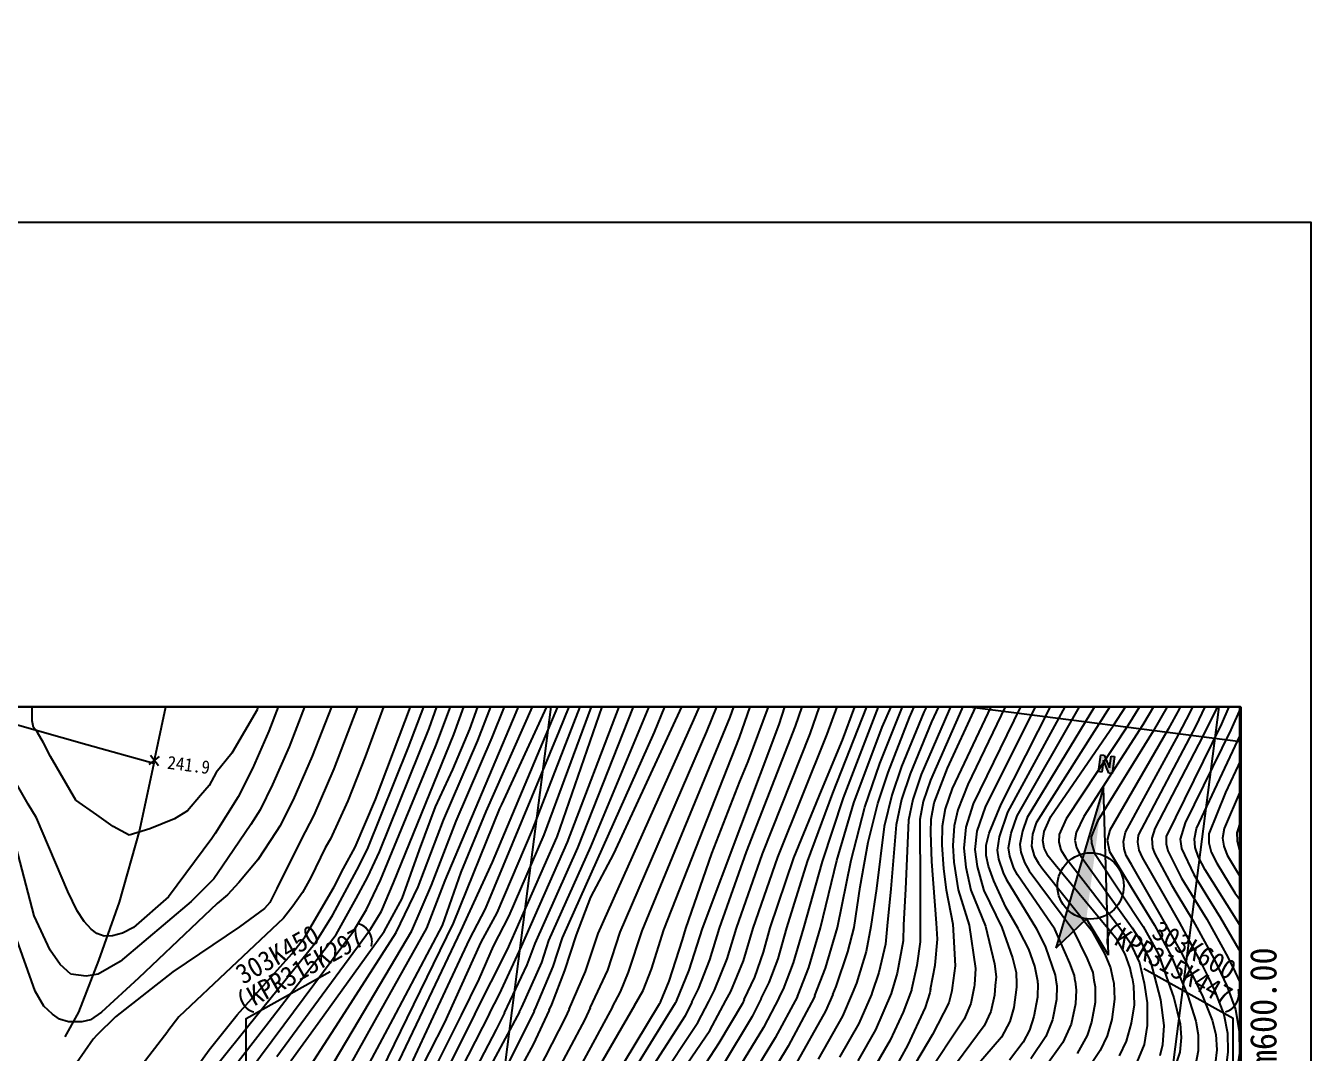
# Model space of a CAD drawing. Header units: millimetres. Extents: x 5094 to 5890, y 1103 to 1807.
# Drawn here: x 5695.9 to 5889.9, y 1493.7 to 1648.8 of the extents above; entities that cross this region are included whole.
import ezdxf
from ezdxf.enums import TextEntityAlignment as Align
from ezdxf.xclip import XClip

# ---------------------------------------------------------------- set-up
doc = ezdxf.new("R2010")
doc.units = ezdxf.units.MM
doc.header["$LTSCALE"] = 10
doc.header["$MEASUREMENT"] = 0
doc.header["$XCLIPFRAME"] = 2
doc.linetypes.add('A-CENTR01', pattern=[2, 1.25, -0.25, 0.25, -0.25])
doc.layers.add('TN-MACL', color=6, linetype='A-CENTR01')
doc.layers.add('TZ-BASE', color=253, linetype='Continuous')
doc.layers.add('TX-PAPR', color=2, linetype='Continuous', plot=False)
doc.styles.add('GR', font='GulimChe.ttf')
doc.styles.add('HANA', font='GulimChe.ttf')
doc.styles.get("Standard").update_dxf_attribs({"font": 'GulimChe.ttf'})

# ---------------------------------------------------------------- blocks, each defined once
blk = doc.blocks.new('JD-GGKLGFKGFK34FGKL')
at = {"layer": 'TZ-BASE'}
for p, q in [((563.87, -175), (609.2, 177.81)), ((80, 149.42), (700, 69.75)), ((598.49, 54.58, 219), (620.5, 112.49, 219)), ((600.02, 53.73, 218), (623.05, 111.93, 218)), ((611.58, 71.2, 216), (627.9, 110.17, 216)), ((664.69, -175), (700, 99.79)), ((663.09, 98.15, 199), (652.25, 74.2, 199)), ((645.96, 71.92, 202), (656.56, 96.33, 202)), ((664.38, 96.94, 198), (653.41, 72.73, 198)), ((623.02, 73.43, 212), (630.68, 94.69, 212)), ((650.05, 73.4, 200), (659.7, 94.11, 200)), ((594.97, 55.7, 221), (608.24, 91.79, 221)), ((624.44, 70.39, 211), (632.11, 92.33, 211)), ((664.47, 92.55, 197), (655.94, 74.28, 197)), ((666.02, 91.88, 196), (657.96, 74.72, 196)), ((568.87, 90.32, 238), (559.93, 67.57, 238)), ((571.66, 87.73, 237), (563.21, 65.64, 237)), ((630.4, 72.36, 209), (635.73, 88.29, 209)), ((632.89, 72.08, 208), (638.48, 88.25, 208)), ((655.79, 65.74, 195), (666.4, 88.55, 195)), ((559, 85.97, 240), (553.4, 71.32, 240)), ((575, 86.68, 236), (567.92, 67.45, 236)), ((635.06, 70.94, 207), (640.81, 86.99, 207)), ((637.66, 70.9, 206), (643.3, 86.18, 206)), ((667.47, 85.91, 194), (656.52, 62.7, 194)), ((562.48, 84.5, 239), (556.45, 68.97, 239)), ((590.74, 74.17, 227), (594.33, 83.46, 227)), ((639.94, 69.98, 205), (645.68, 85.12, 205)), ((669.07, 84.42, 193), (658.87, 63.3, 193)), ((596.93, 55.39, 220), (606.3, 82.46, 220)), ((597.22, 71.28, 223), (601.55, 82.18, 223)), ((602, 53.87, 217), (613.94, 82.53, 217)), ((605.46, 52.79, 215), (619.26, 82.67, 215)), ((638.5, 61.99, 204), (646.3, 81.78, 204)), ((670.64, 82.86, 192), (659.67, 60.37, 192)), ((536.07, 66.52, 235.56), (539, 80.3, 235.56)), ((577.58, 71.72, 233), (580.7, 80.3, 233)), ((581.3, 70.81, 231), (584.55, 79.77, 231)), ((583.75, 71.64, 230), (586.85, 80.57, 230)), ((617.52, 73.02, 214), (620.84, 80.61, 214)), ((619.48, 71.3, 213), (622.93, 79.57, 213)), ((671.87, 80.63, 191), (661.49, 59.85, 191)), ((698.64, 80.44, 178), (696.37, 74.67, 178)), ((569.51, 61.03, 235), (576.36, 79.27, 235)), ((574.46, 68.91, 234), (577.84, 77.84, 234)), ((584.94, 69.9, 229), (588.22, 78.49, 229)), ((587.12, 70.35, 228), (590.41, 78.68, 228)), ((663.91, 60.31, 190), (673.46, 79.15, 190)), ((692.25, 78.04, 181), (690.77, 74.65, 181)), ((692.49, 74.25, 180), (694.13, 78.11, 180)), ((699.94, 78.94, 177), (697.16, 72.46, 177)), ((517.71, 72.89, 241), (517.68, 76.12, 241)), ((552.15, 76.82, 241), (551.66, 74.54, 241)), ((578.58, 69.13, 232), (581.49, 76.74, 232)), ((587.13, 51.58, 224), (597.83, 76.9, 224)), ((593.19, 56.42, 222), (601.34, 77.44, 222)), ((640.1, 61.29, 203), (645.73, 75.83, 203)), ((674.66, 77.11, 189), (664.88, 59.12, 189)), ((666.3, 58.55, 188), (676.18, 75.81, 188)), ((679.16, 76.94, 187), (667.83, 58.28, 187)), ((680.89, 72.3, 185), (683.36, 76.04, 185)), ((685.97, 76.91, 184), (683.06, 72.22, 184)), ((687.53, 76.08, 183), (685.3, 72.31, 183)), ((695.13, 75.99, 179), (693.3, 72.15, 179)), ((551.66, 74.54, 241), (547.81, 68.02, 241)), ((580.02, 48.8, 227), (590.74, 74.17, 227)), ((586.17, 59.21, 226), (593.35, 75.32, 226)), ((588.58, 60.26, 225), (595.6, 75.5, 225)), ((625.72, 66.75, 210), (628.87, 75.22, 210)), ((645.6, 66.46, 201), (649.08, 75.14, 201)), ((652.25, 74.2, 199), (648.85, 65.98, 199)), ((655.94, 74.28, 197), (651.84, 64.78, 197)), ((657.96, 74.72, 196), (653.23, 63.92, 196)), ((680.35, 75.04, 186), (669.16, 57.51, 186)), ((689.02, 75.12, 182), (686.83, 71.34, 182)), ((690.77, 74.65, 181), (689.1, 71.64, 181)), ((690.64, 70.76, 180), (692.49, 74.25, 180)), ((696.37, 74.67, 178), (694.35, 70.58, 178)), ((700, 74.8, 176), (698.55, 71.52, 176)), ((514.41, 72.58, 231.92), (525.93, 69.31, 231.92)), ((517.91, 71.86, 241), (517.71, 72.89, 241)), ((518.48, 71.12, 241), (517.91, 71.86, 241)), ((603.1, 40.78, 214), (617.52, 73.02, 214)), ((609.71, 41.17, 212), (623.02, 73.43, 212)), ((618.86, 41.56, 209), (630.4, 72.36, 209)), ((625.46, 53.12, 208), (632.89, 72.08, 208)), ((641.69, 60.49, 202), (645.96, 71.92, 202)), ((646.83, 65.1, 200), (650.05, 73.4, 200)), ((653.41, 72.73, 198), (650.15, 64.87, 198)), ((671.41, 58.45, 185), (680.89, 72.3, 185)), ((683.06, 72.22, 184), (673.7, 58.1, 184)), ((685.3, 72.31, 183), (676.38, 58.47, 183)), ((693.3, 72.15, 179), (684.59, 55.63, 179)), ((697.16, 72.46, 177), (688.8, 55.43, 177)), ((519.4, 69.55, 241), (518.48, 71.12, 241)), ((553.4, 71.32, 240), (550.96, 65.69, 240)), ((570.11, 53.12, 233), (577.58, 71.72, 233)), ((572.21, 48.45, 231), (581.3, 70.81, 231)), ((579.76, 57.88, 229), (584.94, 69.9, 229)), ((581.16, 65.56, 230), (583.75, 71.64, 230)), ((581.66, 57.77, 228), (587.12, 70.35, 228)), ((586.08, 44.5, 223), (597.22, 71.28, 223)), ((597.72, 40.15, 216), (611.58, 71.2, 216)), ((606.4, 40.98, 213), (619.48, 71.3, 213)), ((613.01, 41.36, 211), (624.44, 70.39, 211)), ((627.87, 52.81, 207), (635.06, 70.94, 207)), ((630.21, 52.33, 206), (637.66, 70.9, 206)), ((636.77, 62.38, 205), (639.94, 69.98, 205)), ((686.83, 71.34, 182), (678.45, 57.75, 182)), ((689.1, 71.64, 181), (680.28, 56.41, 181)), ((682.65, 56.1, 180), (690.64, 70.76, 180)), ((694.35, 70.58, 178), (687.08, 56.63, 178)), ((698.55, 71.52, 176), (691.69, 57.47, 176)), ((693.39, 56.65, 175), (700, 70.8, 175)), ((520.47, 67.52, 241), (519.4, 69.55, 241)), ((525.93, 69.31, 231.92), (536.07, 66.52, 231.92)), ((547.81, 68.02, 241), (545.43, 65.1, 241)), ((556.45, 68.97, 239), (553.97, 63.28, 239)), ((568.27, 53.54, 234), (574.46, 68.91, 234)), ((570.23, 48.86, 232), (578.58, 69.13, 232)), ((517.08, 60.3, 240), (513.6, 66.4, 240)), ((524.3, 60.91, 241), (520.47, 67.52, 241)), ((536.07, 66.52, 231.92), (533.88, 56.38, 231.92)), ((535.34, 66.31, 241.92), (536.92, 67.53, 241.92)), ((535.52, 67.71, 241.92), (536.74, 66.13, 241.92)), ((559.93, 67.57, 238), (557.08, 60.98, 238)), ((567.92, 67.45, 236), (565.3, 60.81, 236)), ((624.49, 63.74, 210), (625.72, 66.75, 210)), ((643.34, 59.87, 201), (645.6, 66.46, 201)), ((648.85, 65.98, 199), (647.39, 61.68, 199)), ((678.59, 65.22), (678.92, 67.77)), ((678.92, 67.77), (679.44, 67.71)), ((679.34, 66.96), (679.11, 65.15)), ((680.13, 65.01), (679.34, 66.96)), ((679.44, 67.71), (680.24, 65.8)), ((680.24, 65.8), (680.48, 67.57)), ((680.48, 67.57), (681, 67.5)), ((681, 67.5), (680.67, 64.94)), ((700, 66.92, 174), (697.74, 62.08, 174)), ((545.43, 65.1, 241), (544.4, 63.11, 241)), ((550.96, 65.69, 240), (548.79, 61.42, 240)), ((563.21, 65.64, 237), (560.18, 58.64, 237)), ((578.54, 59.89, 230), (581.16, 65.56, 230)), ((645.29, 60.42, 200), (646.83, 65.1, 200)), ((650.15, 64.87, 198), (648.88, 61.03, 198)), ((651.84, 64.78, 197), (650.55, 61, 197)), ((653.81, 60.51, 195), (655.79, 65.74, 195)), ((679.11, 65.15), (678.59, 65.22)), ((680.67, 64.94), (680.13, 65.01)), ((544.4, 63.11, 241), (543.07, 61.64, 241)), ((553.97, 63.28, 239), (552.07, 59.48, 239)), ((620.27, 52.86, 210), (624.49, 63.74, 210)), ((632.63, 52.2, 205), (636.77, 62.38, 205)), ((653.23, 63.92, 196), (652.14, 60.69, 196)), ((656.52, 62.7, 194), (655.47, 59.6, 194)), ((658.87, 63.3, 193), (657.36, 59.45, 193)), ((679.34, 62.84), (672.14, 38.57)), ((680.08, 37.54), (679.34, 62.84)), ((697.74, 62.08, 174), (695.24, 55.82, 174)), ((700, 62.37, 173), (697.53, 56.65, 173)), ((518, 43.45, 239), (513.44, 60.8, 239)), ((518.33, 58.24, 240), (517.08, 60.3, 240)), ((527.47, 58.72, 241), (524.3, 60.91, 241)), ((543.07, 61.64, 241), (541.13, 59.3, 241)), ((548.79, 61.42, 240), (545.32, 55.89, 240)), ((557.08, 60.98, 238), (555.06, 56.99, 238)), ((565.3, 60.81, 236), (562.72, 55.08, 236)), ((566.41, 53.83, 235), (569.51, 61.03, 235)), ((588.28, 59.65, 225), (588.58, 60.26, 225)), ((634.7, 51.64, 204), (638.5, 61.99, 204)), ((636.92, 51.67, 203), (640.1, 61.29, 203)), ((639.12, 51.79, 202), (641.69, 60.49, 202)), ((643.82, 54.6, 200), (645.29, 60.42, 200)), ((647.39, 61.68, 199), (646.24, 56.93, 199)), ((648.88, 61.03, 198), (648.07, 57.21, 198)), ((650.55, 61, 197), (649.92, 57.92, 197)), ((652.14, 60.69, 196), (651.63, 57.99, 196)), ((653.34, 58.06, 195), (653.81, 60.51, 195)), ((659.67, 60.37, 192), (658.55, 56.83, 192)), ((662.09, 55.95, 190), (663.91, 60.31, 190)), ((523.08, 47.11, 240), (518.33, 58.24, 240)), ((529.91, 56.96, 241), (527.47, 58.72, 241)), ((541.13, 59.3, 241), (539.19, 58.11, 241)), ((552.07, 59.48, 239), (550.7, 57.24, 239)), ((560.18, 58.64, 237), (558.22, 54.9, 237)), ((576.15, 53.42, 230), (578.54, 59.89, 230)), ((581.27, 42.37, 225), (588.28, 59.65, 225)), ((582.42, 50.06, 226), (586.17, 59.21, 226)), ((641.26, 51.84, 201), (643.34, 59.87, 201)), ((655.47, 59.6, 194), (655.01, 57, 194)), ((657.36, 59.45, 193), (656.79, 57.04, 193)), ((661.49, 59.85, 191), (660.25, 56.22, 191)), ((664.88, 59.12, 189), (663.59, 55.4, 189)), ((665.4, 55.92, 188), (666.3, 58.55, 188)), ((667.83, 58.28, 187), (667.12, 56.26, 187)), ((670.37, 56.19, 185), (671.41, 58.45, 185)), ((676.38, 58.47, 183), (675.23, 56.03, 183)), ((532.31, 55.65, 241), (529.91, 56.96, 241)), ((533.88, 56.38, 231.92), (530.81, 45.5, 231.92)), ((535.43, 56.59, 241), (532.31, 55.65, 241)), ((539.19, 58.11, 241), (535.43, 56.59, 241)), ((550.7, 57.24, 239), (546.39, 50.95, 239)), ((555.06, 56.99, 238), (554.5, 56.13, 238)), ((575.93, 47.81, 229), (579.76, 57.88, 229)), ((577.95, 48.11, 228), (581.66, 57.77, 228)), ((587.84, 43.9, 222), (593.19, 56.42, 222)), ((646.24, 56.93, 199), (645.1, 47.57, 199)), ((648.07, 57.21, 198), (647.28, 47.54, 198)), ((649.92, 57.92, 197), (649.49, 47.5, 197)), ((651.63, 57.99, 196), (651.68, 47.46, 196)), ((653.27, 56.05, 195), (653.34, 58.06, 195)), ((655.01, 57, 194), (654.95, 54.15, 194)), ((656.79, 57.04, 193), (656.6, 54.07, 193)), ((658.55, 56.83, 192), (658.26, 53.66, 192)), ((669.16, 57.51, 186), (668.63, 55.78, 186)), ((673.7, 58.1, 184), (672.68, 55.71, 184)), ((678.45, 57.75, 182), (677.49, 55.37, 182)), ((680.28, 56.41, 181), (679.9, 54.9, 181)), ((687.08, 56.63, 178), (686.65, 55.2, 178)), ((691.69, 57.47, 176), (690.91, 55.02, 176)), ((693.08, 55.09, 175), (693.39, 56.65, 175)), ((697.53, 56.65, 173), (697.32, 55.2, 173)), ((700, 57.67, 172), (699.46, 55.97, 172)), ((544.78, 55.15, 240), (538.28, 46.31, 240)), ((545.32, 55.89, 240), (544.78, 55.15, 240)), ((554.5, 56.13, 238), (551.73, 51.92, 238)), ((558.22, 54.9, 237), (554.61, 47.56, 237)), ((562.72, 55.08, 236), (561.9, 53.7, 236)), ((589.43, 38.37, 220), (596.88, 55.26, 220)), ((589.65, 43.44, 221), (594.97, 55.7, 221)), ((591.5, 38.82, 219), (598.49, 54.58, 219)), ((596.88, 55.26, 220), (596.93, 55.39, 220)), ((642.64, 47.81, 200), (643.82, 54.6, 200)), ((653.46, 51.66, 195), (653.27, 56.05, 195)), ((660.25, 56.22, 191), (659.92, 53.45, 191)), ((661.66, 54.1, 190), (662.09, 55.95, 190)), ((663.59, 55.4, 189), (663.31, 53.36, 189)), ((665.02, 53.74, 188), (665.4, 55.92, 188)), ((667.12, 56.26, 187), (666.73, 54.21, 187)), ((668.63, 55.78, 186), (668.46, 53.97, 186)), ((670.17, 54.83, 185), (670.37, 56.19, 185)), ((670.38, 53.65, 185), (670.17, 54.83, 185)), ((672.68, 55.71, 184), (672.62, 54.56, 184)), ((672.62, 54.56, 184), (672.93, 53.43, 184)), ((675.23, 56.03, 183), (675.03, 54.86, 183)), ((675.03, 54.86, 183), (675.28, 53.71, 183)), ((677.49, 55.37, 182), (677.53, 54.44, 182)), ((677.53, 54.44, 182), (678, 52.93, 182)), ((679.9, 54.9, 181), (680.27, 53.18, 181)), ((682.36, 54.66, 180), (682.65, 56.1, 180)), ((682.46, 53.57, 180), (682.36, 54.66, 180)), ((684.59, 55.63, 179), (684.5, 54.56, 179)), ((684.5, 54.56, 179), (684.66, 53.35, 179)), ((686.65, 55.2, 178), (686.72, 53.74, 178)), ((688.8, 55.43, 177), (688.79, 54.32, 177)), ((688.79, 54.32, 177), (689.07, 53.28, 177)), ((690.91, 55.02, 176), (691.12, 53.6, 176)), ((693.2, 53.77, 175), (693.08, 55.09, 175)), ((695.24, 55.82, 174), (695.24, 54.47, 174)), ((695.24, 54.47, 174), (695.58, 53.08, 174)), ((697.32, 55.2, 173), (697.49, 53.95, 173)), ((699.46, 55.97, 172), (699.49, 54.78, 172)), ((699.49, 54.78, 172), (699.84, 53.52, 172)), ((561.9, 53.7, 236), (559.74, 49.24, 236)), ((564.67, 50.58, 235), (566.41, 53.83, 235)), ((566.69, 50.33, 234), (568.27, 53.54, 234)), ((568.36, 49.35, 233), (570.11, 53.12, 233)), ((573.5, 46.05, 230), (576.15, 53.42, 230)), ((593.57, 39.26, 218), (600.02, 53.73, 218)), ((595.65, 39.71, 217), (602, 53.87, 217)), ((602.01, 46.29, 215), (605.46, 52.79, 215)), ((616.32, 41.55, 210), (620.27, 52.86, 210)), ((621.41, 41.58, 208), (625.46, 53.12, 208)), ((623.95, 41.59, 207), (627.87, 52.81, 207)), ((654.95, 54.15, 194), (655.21, 50.55, 194)), ((656.6, 54.07, 193), (656.78, 51.56, 193)), ((658.26, 53.66, 192), (658.58, 50.79, 192)), ((659.92, 53.45, 191), (660.26, 50.9, 191)), ((661.64, 52.55, 190), (661.66, 54.1, 190)), ((661.98, 50.95, 190), (661.64, 52.55, 190)), ((663.31, 53.36, 189), (663.5, 52.01, 189)), ((665.2, 52.48, 188), (665.02, 53.74, 188)), ((665.83, 50.65, 188), (665.2, 52.48, 188)), ((666.73, 54.21, 187), (666.86, 53.06, 187)), ((666.86, 53.06, 187), (667.4, 51.49, 187)), ((668.46, 53.97, 186), (668.88, 52.49, 186)), ((668.88, 52.49, 186), (669.55, 51.41, 186)), ((670.99, 52.47, 185), (670.38, 53.65, 185)), ((672.03, 51.17, 185), (670.99, 52.47, 185)), ((672.93, 53.43, 184), (673.65, 52.21, 184)), ((675.28, 53.71, 183), (675.9, 52.47, 183)), ((675.9, 52.47, 183), (679.84, 46.98, 183)), ((678, 52.93, 182), (681.97, 46.94, 182)), ((680.27, 53.18, 181), (684.08, 46.9, 181)), ((682.79, 52.57, 180), (682.46, 53.57, 180)), ((683.57, 51.19, 180), (682.79, 52.57, 180)), ((684.66, 53.35, 179), (685.17, 52.28, 179)), ((686.72, 53.74, 178), (687.1, 52.81, 178)), ((687.1, 52.81, 178), (689.6, 48.12, 178)), ((689.07, 53.28, 177), (691.13, 49.16, 177)), ((691.12, 53.6, 176), (692.96, 49.69, 176)), ((693.66, 52.33, 175), (693.2, 53.77, 175)), ((695.58, 53.08, 174), (696.43, 51.39, 174)), ((697.49, 53.95, 173), (698.03, 52.62, 173)), ((698.03, 52.62, 173), (699.49, 50.08, 173)), ((699.84, 53.52, 172), (700, 53.24, 172)), ((546.39, 50.95, 239), (545.09, 49.03, 239)), ((551.73, 51.92, 238), (548.89, 48.48, 238)), ((563.24, 47.83, 235), (564.67, 50.58, 235)), ((582.39, 41.12, 224), (587.13, 51.58, 224)), ((626.5, 41.6, 206), (630.21, 52.33, 206)), ((629.04, 41.62, 205), (632.63, 52.2, 205)), ((631.58, 41.63, 204), (634.7, 51.64, 204)), ((634.12, 41.65, 203), (636.92, 51.67, 203)), ((636.66, 41.67, 202), (639.12, 51.79, 202)), ((639.2, 41.68, 201), (641.26, 51.84, 201)), ((654.13, 42.37, 195), (653.46, 51.66, 195)), ((655.21, 50.55, 194), (655.6, 47.39, 194)), ((656.78, 51.56, 193), (657.4, 47.36, 193)), ((658.58, 50.79, 192), (659.33, 47.33, 192)), ((660.26, 50.9, 191), (661.26, 47.41, 191)), ((662.8, 48.74, 190), (661.98, 50.95, 190)), ((663.5, 52.01, 189), (664.21, 49.93, 189)), ((666.37, 49.66, 188), (665.83, 50.65, 188)), ((667.4, 51.49, 187), (668.15, 50.23, 187)), ((669.55, 51.41, 186), (670.21, 50.5, 186)), ((670.21, 50.5, 186), (677.51, 41.31, 186)), ((680.27, 41.25, 185), (672.03, 51.17, 185)), ((673.65, 52.21, 184), (677.66, 47.01, 184)), ((688.7, 42.27, 180), (683.57, 51.19, 180)), ((685.17, 52.28, 179), (688.29, 46.83, 179)), ((694.71, 50.38, 175), (693.66, 52.33, 175)), ((696.43, 51.39, 174), (699.16, 46.95, 174)), ((545.09, 49.03, 239), (541.7, 45.63, 239)), ((559.74, 49.24, 236), (558.47, 47, 236)), ((563.07, 43.59, 234), (566.69, 50.33, 234)), ((566.58, 46.08, 233), (568.36, 49.35, 233)), ((568.15, 44.41, 232), (570.23, 48.86, 232)), ((577.22, 41.61, 227), (580.02, 48.8, 227)), ((579.62, 42.02, 226), (582.42, 50.06, 226)), ((664.63, 44.74, 190), (662.8, 48.74, 190)), ((664.21, 49.93, 189), (664.67, 48.98, 189)), ((664.67, 48.98, 189), (669.21, 41.5, 189)), ((671.98, 41.43, 188), (666.37, 49.66, 188)), ((668.15, 50.23, 187), (674.74, 41.37, 187)), ((691.13, 49.16, 177), (692.59, 46.76, 177)), ((692.96, 49.69, 176), (694.79, 46.74, 176)), ((699.1, 43.34, 175), (694.71, 50.38, 175)), ((699.49, 50.08, 173), (700, 49.3, 173)), ((524.5, 44.2, 240), (523.08, 47.11, 240)), ((547.18, 46.61, 238), (545.62, 45.31, 238)), ((548.89, 48.48, 238), (547.18, 46.61, 238)), ((554.61, 47.56, 237), (553.55, 45.49, 237)), ((558.47, 47, 236), (557.03, 44.92, 236)), ((558.86, 40.36, 235), (563.24, 47.83, 235)), ((570.39, 44.18, 231), (572.21, 48.45, 231)), ((572.63, 40.94, 229), (575.93, 47.81, 229)), ((575, 41.17, 228), (577.95, 48.11, 228)), ((641.74, 41.7, 200), (642.64, 47.81, 200)), ((645.1, 47.57, 199), (644.22, 41.83, 199)), ((647.28, 47.54, 198), (646.7, 41.97, 198)), ((649.49, 47.5, 197), (649.18, 42.1, 197)), ((651.68, 47.46, 196), (651.66, 42.23, 196)), ((655.6, 47.39, 194), (656.6, 42.21, 194)), ((657.4, 47.36, 193), (659.06, 42.04, 193)), ((659.33, 47.33, 192), (661.52, 41.88, 192)), ((661.26, 47.41, 191), (661.3, 47.29, 191)), ((661.3, 47.29, 191), (663.99, 41.72, 191)), ((677.66, 47.01, 184), (681.96, 41.45, 184)), ((679.84, 46.98, 183), (683.65, 41.66, 183)), ((681.97, 46.94, 182), (685.33, 41.86, 182)), ((684.08, 46.9, 181), (687.02, 42.07, 181)), ((688.29, 46.83, 179), (690.78, 42.49, 179)), ((689.6, 48.12, 178), (690.4, 46.8, 178)), ((690.4, 46.8, 178), (692.85, 42.71, 178)), ((692.59, 46.76, 177), (694.93, 42.93, 177)), ((694.79, 46.74, 176), (697, 43.15, 176)), ((699.16, 46.95, 174), (700, 45.78, 174)), ((530.81, 45.5, 231.92), (527.68, 36.7, 231.92)), ((541.7, 45.63, 239), (530.98, 36.56, 239)), ((538.28, 46.31, 240), (533, 41.72, 240)), ((545.62, 45.31, 238), (533.72, 34.05, 238)), ((553.55, 45.49, 237), (552.74, 44.57, 237)), ((557.03, 44.92, 236), (555.61, 43.12, 236)), ((563.57, 40.64, 233), (566.58, 46.08, 233)), ((570.82, 41.09, 230), (573.5, 46.05, 230)), ((599.8, 40.59, 215), (602.01, 46.29, 215)), ((666.45, 41.56, 190), (664.63, 44.74, 190)), ((520.39, 38.28, 239), (518, 43.45, 239)), ((525.52, 42.61, 240), (524.5, 44.2, 240)), ((555.61, 43.12, 236), (539.82, 28.22, 236)), ((552.74, 44.57, 237), (548.96, 41.82, 237)), ((560.48, 39.5, 234), (563.07, 43.59, 234)), ((566.2, 41.12, 232), (568.15, 44.41, 232)), ((568.74, 41.45, 231), (570.39, 44.18, 231)), ((583.67, 39.88, 223), (586.08, 44.5, 223)), ((585.42, 39.47, 222), (587.84, 43.9, 222)), ((587.32, 38.87, 221), (589.65, 43.44, 221)), ((676.76, 43.01), (672.14, 38.57)), ((680.08, 37.54), (676.76, 43.01)), ((692.85, 42.71, 178), (696.03, 36.91, 178)), ((694.93, 42.93, 177), (698.11, 37.21, 177)), ((697, 43.15, 176), (699.77, 38.35, 176)), ((700, 41.88, 175), (699.1, 43.34, 175)), ((526.58, 41.46, 240), (525.52, 42.61, 240)), ((527.46, 40.81, 240), (526.58, 41.46, 240)), ((528.56, 40.4, 240), (527.46, 40.81, 240)), ((531.33, 40.85, 240), (529.81, 40.42, 240)), ((533, 41.72, 240), (531.33, 40.85, 240)), ((548.96, 41.82, 237), (538.89, 35, 237)), ((555.67, 27, 232), (566.2, 41.12, 232)), ((558.22, 27.14, 231), (568.74, 41.45, 231)), ((560.84, 27.28, 230), (570.82, 41.09, 230)), ((563.94, 27.46, 229), (572.63, 40.94, 229)), ((566.94, 27.62, 228), (575, 41.17, 228)), ((569.48, 27.76, 227), (577.22, 41.61, 227)), ((572.14, 27.91, 226), (579.62, 42.02, 226)), ((574.29, 28.03, 225), (581.27, 42.37, 225)), ((576.2, 28.13, 224), (582.39, 41.12, 224)), ((601.2, 35.03, 214), (603.1, 40.78, 214)), ((604.53, 35.26, 213), (606.4, 40.98, 213)), ((607.68, 34.93, 212), (609.71, 41.17, 212)), ((611.14, 35.43, 211), (613.01, 41.36, 211)), ((615.84, 39.85, 210), (616.32, 41.55, 210)), ((616.83, 35.24, 209), (618.86, 41.56, 209)), ((619.93, 36.81, 208), (621.41, 41.58, 208)), ((622.55, 36.95, 207), (623.95, 41.59, 207)), ((625.02, 36.66, 206), (626.5, 41.6, 206)), ((628.06, 37.96, 205), (629.04, 41.62, 205)), ((630.25, 36.99, 204), (631.58, 41.63, 204)), ((632.58, 36.36, 203), (634.12, 41.65, 203)), ((634.89, 35.67, 202), (636.66, 41.67, 202)), ((637.39, 35.54, 201), (639.2, 41.68, 201)), ((640.77, 38.02, 200), (641.74, 41.7, 200)), ((644.22, 41.83, 199), (643.51, 38.09, 199)), ((646.7, 41.97, 198), (646.43, 39.19, 198)), ((649.18, 42.1, 197), (649.12, 39.7, 197)), ((651.66, 42.23, 196), (651.67, 39.51, 196)), ((654.31, 39.91, 195), (654.13, 42.37, 195)), ((656.6, 42.21, 194), (656.96, 35.91, 194)), ((659.06, 42.04, 193), (660.02, 35.51, 193)), ((661.52, 41.88, 192), (662.89, 36.19, 192)), ((663.99, 41.72, 191), (665.59, 37.13, 191)), ((666.69, 41.15, 190), (666.45, 41.56, 190)), ((668.09, 38.44, 190), (666.69, 41.15, 190)), ((669.21, 41.5, 189), (670.6, 38.73, 189)), ((674.28, 36.32, 188), (671.98, 41.43, 188)), ((674.74, 41.37, 187), (676.9, 36.99, 187)), ((677.51, 41.31, 186), (679.54, 37.68, 186)), ((681.4, 39.85, 185), (680.27, 41.25, 185)), ((681.96, 41.45, 184), (683.34, 39.47, 184)), ((683.65, 41.66, 183), (684.89, 39.78, 183)), ((685.33, 41.86, 182), (687.65, 37.67, 182)), ((687.02, 42.07, 181), (689.6, 37.34, 181)), ((691.38, 37.45, 180), (688.7, 42.27, 180)), ((690.78, 42.49, 179), (694.15, 36.23, 179)), ((518.16, 32.09, 238), (515.1, 40.58, 238)), ((529.81, 40.42, 240), (528.56, 40.4, 240)), ((550.16, 26.69, 234), (560.48, 39.5, 234)), ((552.94, 26.85, 233), (563.57, 40.64, 233)), ((556.89, 37.71, 235), (558.86, 40.36, 235)), ((578.25, 28.25, 223), (583.67, 39.88, 223)), ((580.43, 28.37, 222), (585.42, 39.47, 222)), ((585.15, 33.89, 221), (587.32, 38.87, 221)), ((588.2, 31.64, 219), (591.5, 38.82, 219)), ((592.4, 36.04, 218), (593.57, 39.26, 218)), ((594.57, 36.42, 217), (595.65, 39.71, 217)), ((596.32, 35.83, 216), (597.72, 40.15, 216)), ((598.08, 35.23, 215), (599.8, 40.59, 215)), ((613.81, 33.61, 210), (615.84, 39.85, 210)), ((646.43, 39.19, 198), (645.45, 34.92, 198)), ((649.12, 39.7, 197), (648.2, 34.8, 197)), ((651.67, 39.51, 196), (651.19, 35.96, 196)), ((653.92, 36, 195), (654.31, 39.91, 195)), ((682.6, 37.67, 185), (681.4, 39.85, 185)), ((683.34, 39.47, 184), (684.76, 36.38, 184)), ((684.89, 39.78, 183), (686.42, 36.55, 183)), ((521.92, 36.11, 239), (520.39, 38.28, 239)), ((548.64, 28.53, 235), (556.89, 37.71, 235)), ((584.48, 28.59, 220), (589.43, 38.37, 220)), ((620.66, 32.24, 207), (622.55, 36.95, 207)), ((626.73, 34.21, 205), (628.06, 37.96, 205)), ((628.92, 33.37, 204), (630.25, 36.99, 204)), ((639.02, 32.8, 200), (640.77, 38.02, 200)), ((643.51, 38.09, 199), (642.08, 33.31, 199)), ((665.59, 37.13, 191), (666.15, 34.88, 191)), ((668.98, 35.88, 190), (668.09, 38.44, 190)), ((670.6, 38.73, 189), (672.05, 34.51, 189)), ((676.9, 36.99, 187), (677.72, 34.9, 187)), ((679.54, 37.68, 186), (680.39, 35.63, 186)), ((683.39, 35.55, 185), (682.6, 37.67, 185)), ((687.65, 37.67, 182), (688.82, 34.37, 182)), ((689.6, 37.34, 181), (690.77, 34.48, 181)), ((692.74, 34.59, 180), (691.38, 37.45, 180)), ((696.03, 36.91, 178), (697.03, 34.82, 178)), ((698.11, 37.21, 177), (699.19, 34.94, 177)), ((699.77, 38.35, 176), (700, 37.86, 176)), ((523.53, 34.64, 239), (521.92, 36.11, 239)), ((527.68, 36.7, 231.92), (524.66, 28.91, 231.92)), ((530.98, 36.56, 239), (527.67, 34.64, 239)), ((538.89, 35, 237), (530.27, 28.19, 237)), ((588.94, 28.84, 218), (592.4, 36.04, 218)), ((591.59, 29.69, 217), (594.57, 36.42, 217)), ((593.73, 29.7, 216), (596.32, 35.83, 216)), ((596.09, 30.07, 215), (598.08, 35.23, 215)), ((598.71, 29.38, 214), (601.2, 35.03, 214)), ((601.88, 29.56, 213), (604.53, 35.26, 213)), ((606.45, 32, 212), (607.68, 34.93, 212)), ((609.86, 32.17, 211), (611.14, 35.43, 211)), ((614.9, 30.6, 209), (616.83, 35.24, 209)), ((618.22, 32.42, 208), (619.93, 36.81, 208)), ((623.1, 32.03, 206), (625.02, 36.66, 206)), ((631.07, 32.38, 203), (632.58, 36.36, 203)), ((633.27, 31.52, 202), (634.89, 35.67, 202)), ((635.8, 31.43, 201), (637.39, 35.54, 201)), ((645.45, 34.92, 198), (644.46, 31.91, 198)), ((651.19, 35.96, 196), (650.39, 32.35, 196)), ((653.25, 32.4, 195), (653.92, 36, 195)), ((656.96, 35.91, 194), (656.53, 32.58, 194)), ((660.02, 35.51, 193), (659.88, 33.04, 193)), ((662.89, 36.19, 192), (663.15, 34.27, 192)), ((669.44, 33.6, 190), (668.98, 35.88, 190)), ((674.96, 34.45, 188), (674.28, 36.32, 188)), ((680.39, 35.63, 186), (680.76, 33.92, 186)), ((683.66, 34.08, 185), (683.39, 35.55, 185)), ((684.76, 36.38, 184), (685.28, 34.17, 184)), ((686.42, 36.55, 183), (687.02, 34.27, 183)), ((694.15, 36.23, 179), (694.88, 34.71, 179)), ((699.19, 34.94, 177), (699.85, 33.56, 177)), ((525.83, 34.34, 239), (523.53, 34.64, 239)), ((527.67, 34.64, 239), (525.83, 34.34, 239)), ((533.72, 34.05, 238), (528.16, 28.94, 238)), ((582.45, 28.48, 221), (585.15, 33.89, 221)), ((612.48, 30.44, 210), (613.81, 33.61, 210)), ((625.13, 30.84, 205), (626.73, 34.21, 205)), ((627.71, 30.99, 204), (628.92, 33.37, 204)), ((642.08, 33.31, 199), (641.42, 31.75, 199)), ((648.2, 34.8, 197), (647.43, 32.08, 197)), ((659.88, 33.04, 193), (659.83, 32.76, 193)), ((663.15, 34.27, 192), (663.02, 32.94, 192)), ((666.15, 34.88, 191), (666.22, 33.12, 191)), ((666.22, 33.12, 191), (666.24, 32.68, 191)), ((669.44, 33.3, 190), (669.39, 31.17, 190)), ((669.44, 33.3, 190), (669.44, 33.6, 190)), ((672.05, 34.51, 189), (672.22, 33.45, 189)), ((672.22, 33.45, 189), (672.3, 32.91, 189)), ((675.05, 33.61, 188), (674.96, 34.45, 188)), ((675.05, 33.61, 188), (675.2, 32.26, 188)), ((677.72, 34.9, 187), (677.9, 33.77, 187)), ((677.9, 33.77, 187), (678.07, 32.74, 187)), ((680.76, 33.92, 186), (680.9, 33.3, 186)), ((680.9, 33.3, 186), (681.01, 30.86, 186)), ((683.66, 34.08, 185), (683.88, 32.89, 185)), ((685.28, 34.17, 184), (685.49, 33.3, 184)), ((685.49, 33.3, 184), (685.94, 30.34, 184)), ((687.02, 34.27, 183), (687.94, 30.78, 183)), ((688.82, 34.37, 182), (689.98, 31.08, 182)), ((690.77, 34.48, 181), (692.05, 31.36, 181)), ((692.74, 34.59, 180), (694.34, 31.23, 180)), ((694.88, 34.71, 179), (696.14, 32.07, 179)), ((697.03, 34.82, 178), (697.96, 32.91, 178)), ((699.85, 33.56, 177), (700, 33.16, 177)), ((519.46, 29.82, 238), (518.16, 32.09, 238)), ((586.71, 28.72, 219), (588.2, 31.64, 219)), ((605.24, 29.74, 212), (606.45, 32, 212)), ((608.57, 29.93, 211), (609.86, 32.17, 211)), ((617.22, 30.41, 208), (618.22, 32.42, 208)), ((619.78, 30.55, 207), (620.66, 32.24, 207)), ((622.38, 30.69, 206), (623.1, 32.03, 206)), ((630.42, 31.14, 203), (628.03, 26.58, 203)), ((633.15, 31.29, 202), (629.82, 25.04, 202)), ((630.42, 31.14, 203), (631.07, 32.38, 203)), ((635.69, 31.15, 201), (631.75, 23.76, 201)), ((633.15, 31.29, 202), (633.27, 31.52, 202)), ((635.8, 31.43, 201), (635.69, 31.15, 201)), ((638.48, 31.58, 200), (637.38, 29.08, 200)), ((638.48, 31.58, 200), (639.02, 32.8, 200)), ((641.42, 31.75, 199), (639.97, 28.31, 199)), ((644.35, 31.59, 198), (642.42, 27.21, 198)), ((644.46, 31.91, 198), (644.35, 31.59, 198)), ((647.32, 31.71, 197), (644.94, 26.26, 197)), ((647.43, 32.08, 197), (647.32, 31.71, 197)), ((650.35, 32.24, 196), (649.13, 28.91, 196)), ((650.39, 32.35, 196), (650.35, 32.24, 196)), ((653.14, 31.84, 195), (652.45, 29.6, 195)), ((653.25, 32.4, 195), (653.14, 31.84, 195)), ((656.47, 32.13, 194), (655.99, 30.3, 194)), ((656.53, 32.58, 194), (656.47, 32.13, 194)), ((659.83, 32.76, 193), (659.35, 30.24, 193)), ((662.88, 31.46, 192), (662.34, 29.03, 192)), ((663.02, 32.94, 192), (662.88, 31.46, 192)), ((666.24, 32.68, 191), (665.8, 29.61, 191)), ((669.39, 31.17, 190), (668.85, 28.26, 190)), ((672.3, 32.91, 189), (672.26, 30.81, 189)), ((675.2, 32.26, 188), (675.11, 30.18, 188)), ((678.07, 32.74, 187), (678.07, 30.37, 187)), ((683.88, 32.89, 185), (683.96, 30.02, 185)), ((689.98, 31.08, 182), (690.9, 27.13, 182)), ((692.05, 31.36, 181), (693.26, 27.56, 181)), ((694.34, 31.23, 180), (695.72, 27.73, 180)), ((696.14, 32.07, 179), (697.48, 28.56, 179)), ((697.96, 32.91, 178), (699.28, 29.34, 178)), ((520.76, 28.62, 238), (519.46, 29.82, 238)), ((591.2, 28.96, 217), (591.59, 29.69, 217)), ((608.57, 29.93, 211), (592.05, 1.32, 211)), ((595.69, 29.21, 215), (593.29, 24.05, 215)), ((593.43, 29.09, 216), (593.73, 29.7, 216)), ((595.69, 29.21, 215), (596.09, 30.07, 215)), ((612.29, 30.13, 210), (596.77, 4.5, 210)), ((614.69, 30.27, 209), (597.96, 3.15, 209)), ((598.71, 29.38, 214), (598.12, 28.05, 214)), ((605.24, 29.74, 212), (600.63, 21.15, 212)), ((601.88, 29.56, 213), (601.07, 27.82, 213)), ((612.29, 30.13, 210), (612.48, 30.44, 210)), ((614.69, 30.27, 209), (614.9, 30.6, 209)), ((617.22, 30.41, 208), (616.21, 28.35, 208)), ((618.14, 27.38, 207), (619.78, 30.55, 207)), ((619.93, 26.15, 206), (622.38, 30.69, 206)), ((624.85, 30.24, 205), (621.32, 24.24, 205)), ((625.13, 30.84, 205), (624.85, 30.24, 205)), ((627.71, 30.99, 204), (626.32, 28.25, 204)), ((652.45, 29.6, 195), (649.77, 23.86, 195)), ((655.99, 30.3, 194), (653.55, 25.56, 194)), ((659.35, 30.24, 193), (658.32, 27.85, 193)), ((665.8, 29.61, 191), (665.2, 27.52, 191)), ((672.26, 30.81, 189), (671.66, 27.78, 189)), ((675.11, 30.18, 188), (674.46, 27.11, 188)), ((678.07, 30.37, 187), (677.52, 27.4, 187)), ((681.01, 30.86, 186), (680.59, 27.79, 186)), ((683.96, 30.02, 185), (683.52, 27.27, 185)), ((685.94, 30.34, 184), (685.95, 26.92, 184)), ((687.94, 30.78, 183), (688.46, 26.88, 183)), ((699.28, 29.34, 178), (699.84, 26.04, 178)), ((521.83, 27.87, 238), (520.76, 28.62, 238)), ((523.16, 27.44, 238), (521.83, 27.87, 238)), ((524.66, 28.91, 231.92), (522.61, 25.17, 231.92)), ((525.2, 27.48, 238), (523.16, 27.44, 238)), ((526.48, 27.78, 238), (525.2, 27.48, 238)), ((528.16, 28.94, 238), (526.48, 27.78, 238)), ((530.27, 28.19, 237), (527.46, 25.44, 237)), ((539.82, 28.22, 236), (538.14, 26.03, 236)), ((547.03, 26.52, 235), (548.64, 28.53, 235)), ((555.43, 14.26, 229), (563.94, 27.46, 229)), ((556.71, 21.58, 230), (560.84, 27.28, 230)), ((559.49, 15.11, 228), (566.94, 27.62, 228)), ((561.25, 13.06, 227), (569.48, 27.76, 227)), ((563.44, 11.5, 226), (572.14, 27.91, 226)), ((564.15, -8.27, 221), (582.45, 28.48, 221)), ((564.62, 8.16, 225), (574.29, 28.03, 225)), ((564.62, -2.5, 222), (580.02, 27.46, 222)), ((569.75, 14.59, 224), (576.2, 28.13, 224)), ((586.71, 28.72, 219), (571.02, -1.9, 219)), ((591.2, 28.96, 217), (572.42, -6.11, 217)), ((584.48, 28.59, 220), (573.84, 7.53, 220)), ((574.88, 21.03, 223), (578.25, 28.25, 223)), ((580.02, 27.46, 222), (580.43, 28.37, 222)), ((588.94, 28.84, 218), (587.71, 26.28, 218)), ((593.43, 29.09, 216), (589.59, 21.38, 216)), ((598.12, 28.05, 214), (594.11, 20.19, 214)), ((601.07, 27.82, 213), (596.16, 18.53, 213)), ((616.21, 28.35, 208), (599.6, 2.55, 208)), ((601.03, 1.61, 207), (618.14, 27.38, 207)), ((626.32, 28.25, 204), (621.83, 20.8, 204)), ((637.38, 29.08, 200), (632.81, 20.92, 200)), ((639.97, 28.31, 199), (636.28, 21.83, 199)), ((642.42, 27.21, 198), (639.52, 22.14, 198)), ((649.13, 28.91, 196), (647.16, 24.7, 196)), ((658.32, 27.85, 193), (652.44, 18.99, 193)), ((662.34, 29.03, 192), (661.35, 26.87, 192)), ((665.2, 27.52, 191), (663.94, 25.16, 191)), ((668.85, 28.26, 190), (668.2, 26.2, 190)), ((671.66, 27.78, 189), (670.64, 25.24, 189)), ((677.52, 27.4, 187), (676.87, 25.4, 187)), ((680.59, 27.79, 186), (679.91, 25.34, 186)), ((683.52, 27.27, 185), (682.75, 24.53, 185)), ((693.26, 27.56, 181), (693.65, 25.51, 181)), ((695.72, 27.73, 180), (696.28, 25.56, 180)), ((697.48, 28.56, 179), (698.05, 25.75, 179)), ((527.46, 25.44, 237), (526.87, 24.86, 237)), ((533.77, 20.35, 236), (538.14, 26.03, 236)), ((544.41, 23.25, 235), (547.03, 26.52, 235)), ((545.88, 21.38, 234), (550.16, 26.69, 234)), ((547.94, 20.35, 233), (552.94, 26.85, 233)), ((550.39, 19.92, 232), (555.67, 27, 232)), ((554.61, 22.23, 231), (558.22, 27.14, 231)), ((587.71, 26.28, 218), (571.72, -4.04, 218)), ((602.41, 0.58, 206), (619.93, 26.15, 206)), ((628.03, 26.58, 203), (621.55, 16.04, 203)), ((644.94, 26.26, 197), (642.26, 21.56, 197)), ((653.55, 25.56, 194), (650.16, 19.85, 194)), ((661.35, 26.87, 192), (655.14, 18.5, 192)), ((668.2, 26.2, 190), (667.23, 24.38, 190)), ((670.64, 25.24, 189), (668.38, 21.86, 189)), ((674.46, 27.11, 188), (673.21, 24.35, 188)), ((676.87, 25.4, 187), (675.36, 22.67, 187)), ((679.91, 25.34, 186), (678.85, 23.13, 186)), ((685.95, 26.92, 184), (685.47, 24.05, 184)), ((688.46, 26.88, 183), (688.24, 23.97, 183)), ((690.9, 27.13, 182), (691.06, 25.09, 182)), ((693.65, 25.51, 181), (693.64, 23.06, 181)), ((696.28, 25.56, 180), (696.45, 23.21, 180)), ((698.05, 25.75, 179), (698.12, 22.91, 179)), ((699.84, 26.04, 178), (699.85, 22.74, 178)), ((526.87, 24.86, 237), (524.36, 21.23, 237)), ((593.29, 24.05, 215), (587.94, 14.18, 215)), ((621.32, 24.24, 205), (615.86, 15.91, 205)), ((629.82, 25.04, 202), (623.06, 14.03, 202)), ((631.75, 23.76, 201), (625.04, 12.75, 201)), ((663.94, 25.16, 191), (643.87, 1.89, 191)), ((647.16, 24.7, 196), (644.79, 20.61, 196)), ((649.77, 23.86, 195), (647.64, 20.06, 195)), ((667.23, 24.38, 190), (665.14, 21.65, 190)), ((673.21, 24.35, 188), (670.54, 20.61, 188)), ((682.75, 24.53, 185), (681.72, 22.34, 185)), ((685.47, 24.05, 184), (684.35, 21.37, 184)), ((688.24, 23.97, 183), (687.84, 22.33, 183)), ((691.06, 25.09, 182), (690.85, 22.9, 182)), ((540.21, 17.48, 235), (544.41, 23.25, 235)), ((678.85, 23.13, 186), (677.33, 20.86, 186)), ((690.85, 22.9, 182), (690.13, 20.59, 182)), ((693.64, 23.06, 181), (693.23, 20.98, 181)), ((696.45, 23.21, 180), (696.19, 21.12, 180)), ((698.12, 22.91, 179), (697.78, 20.44, 179)), ((699.85, 22.74, 178), (699.41, 19.75, 178))]:
    blk.add_line(p, q, dxfattribs=at)
blk.add_circle((677.4, 47.97), 5, dxfattribs=at)
for points in [[(679.44, 67.71), (678.92, 67.77), (679.11, 65.15), (678.59, 65.22)], [(679.44, 67.71), (680.24, 65.8), (679.34, 66.96), (680.13, 65.01)], [(680.48, 67.57), (681, 67.5), (680.13, 65.01), (680.67, 64.94)], [(676.76, 43.01), (679.34, 62.84), (672.14, 38.57)]]:
    blk.add_solid(points, dxfattribs=at)
at = {"layer": 'TZ-BASE', "style": 'HANA'}
blk.add_text('241.9', height=2, rotation=352.6776, dxfattribs=at).set_placement((537.98, 65.67, 241.92))
blk = doc.blocks.new('b')
at = {"layer": 'TZ-BASE', "flags": 128}
for points in [[(635.3, 380.16), (635.3, 395.86), (647.96, 402.95)], [(784.19, 380.16), (784.19, 395.86), (770.74, 403.39)]]:
    blk.add_lwpolyline(points, dxfattribs=at)
at = {"layer": 'TZ-BASE', "style": 'GR'}
for s, rotation, p in [('303K450', 29.2387, (634.79, 400.95)), ('(KPR315K297)', 29.2387, (634.79, 396.72)), ('(KPR315K447)', 330.7613, (764.37, 408.1)), ('303K600', 330.7613, (771.71, 408.22))]:
    blk.add_text(s, height=3, rotation=rotation, dxfattribs=at).set_placement(p)

msp = doc.modelspace()

# ---------------------------------------------------------------- linework, layer by layer
at = {"layer": 'TN-MACL', "const_width": 0.5}
msp.add_lwpolyline([(5879.19, 1545.96), (5879.19, 1395.96)], dxfattribs=at)
at = {"layer": 'TX-PAPR'}
msp.add_lwpolyline([(5093.89, 1103.05), (5889.89, 1103.05), (5889.89, 1619.05), (5093.89, 1619.05)], close=True, dxfattribs=at)
msp.add_lwpolyline([(5179.19, 1545.96), (5879.19, 1545.96), (5879.19, 1395.96), (5179.19, 1395.96), (5179.19, 1545.96)], dxfattribs=at)

# ---------------------------------------------------------------- block references
at = {"layer": 'TZ-BASE'}
ref = msp.add_blockref('JD-GGKLGFKGFK34FGKL', (5179.19, 1470.96), dxfattribs=at)
XClip(ref).set_block_clipping_path([(-0.0000000001, -75.0000000028), (699.9999999997, 75)])
msp.add_blockref('b', (5093.89, 1103.05), dxfattribs=at)

# ---------------------------------------------------------------- texts
at = {"layer": 'TN-MACL'}
msp.add_text('MATCH LINE 서기(현)303㎞600.00', height=4, rotation=90, dxfattribs=at).set_placement((5882.64, 1470.96), align=Align.MIDDLE_CENTER)

doc.saveas('drawing.dxf')
